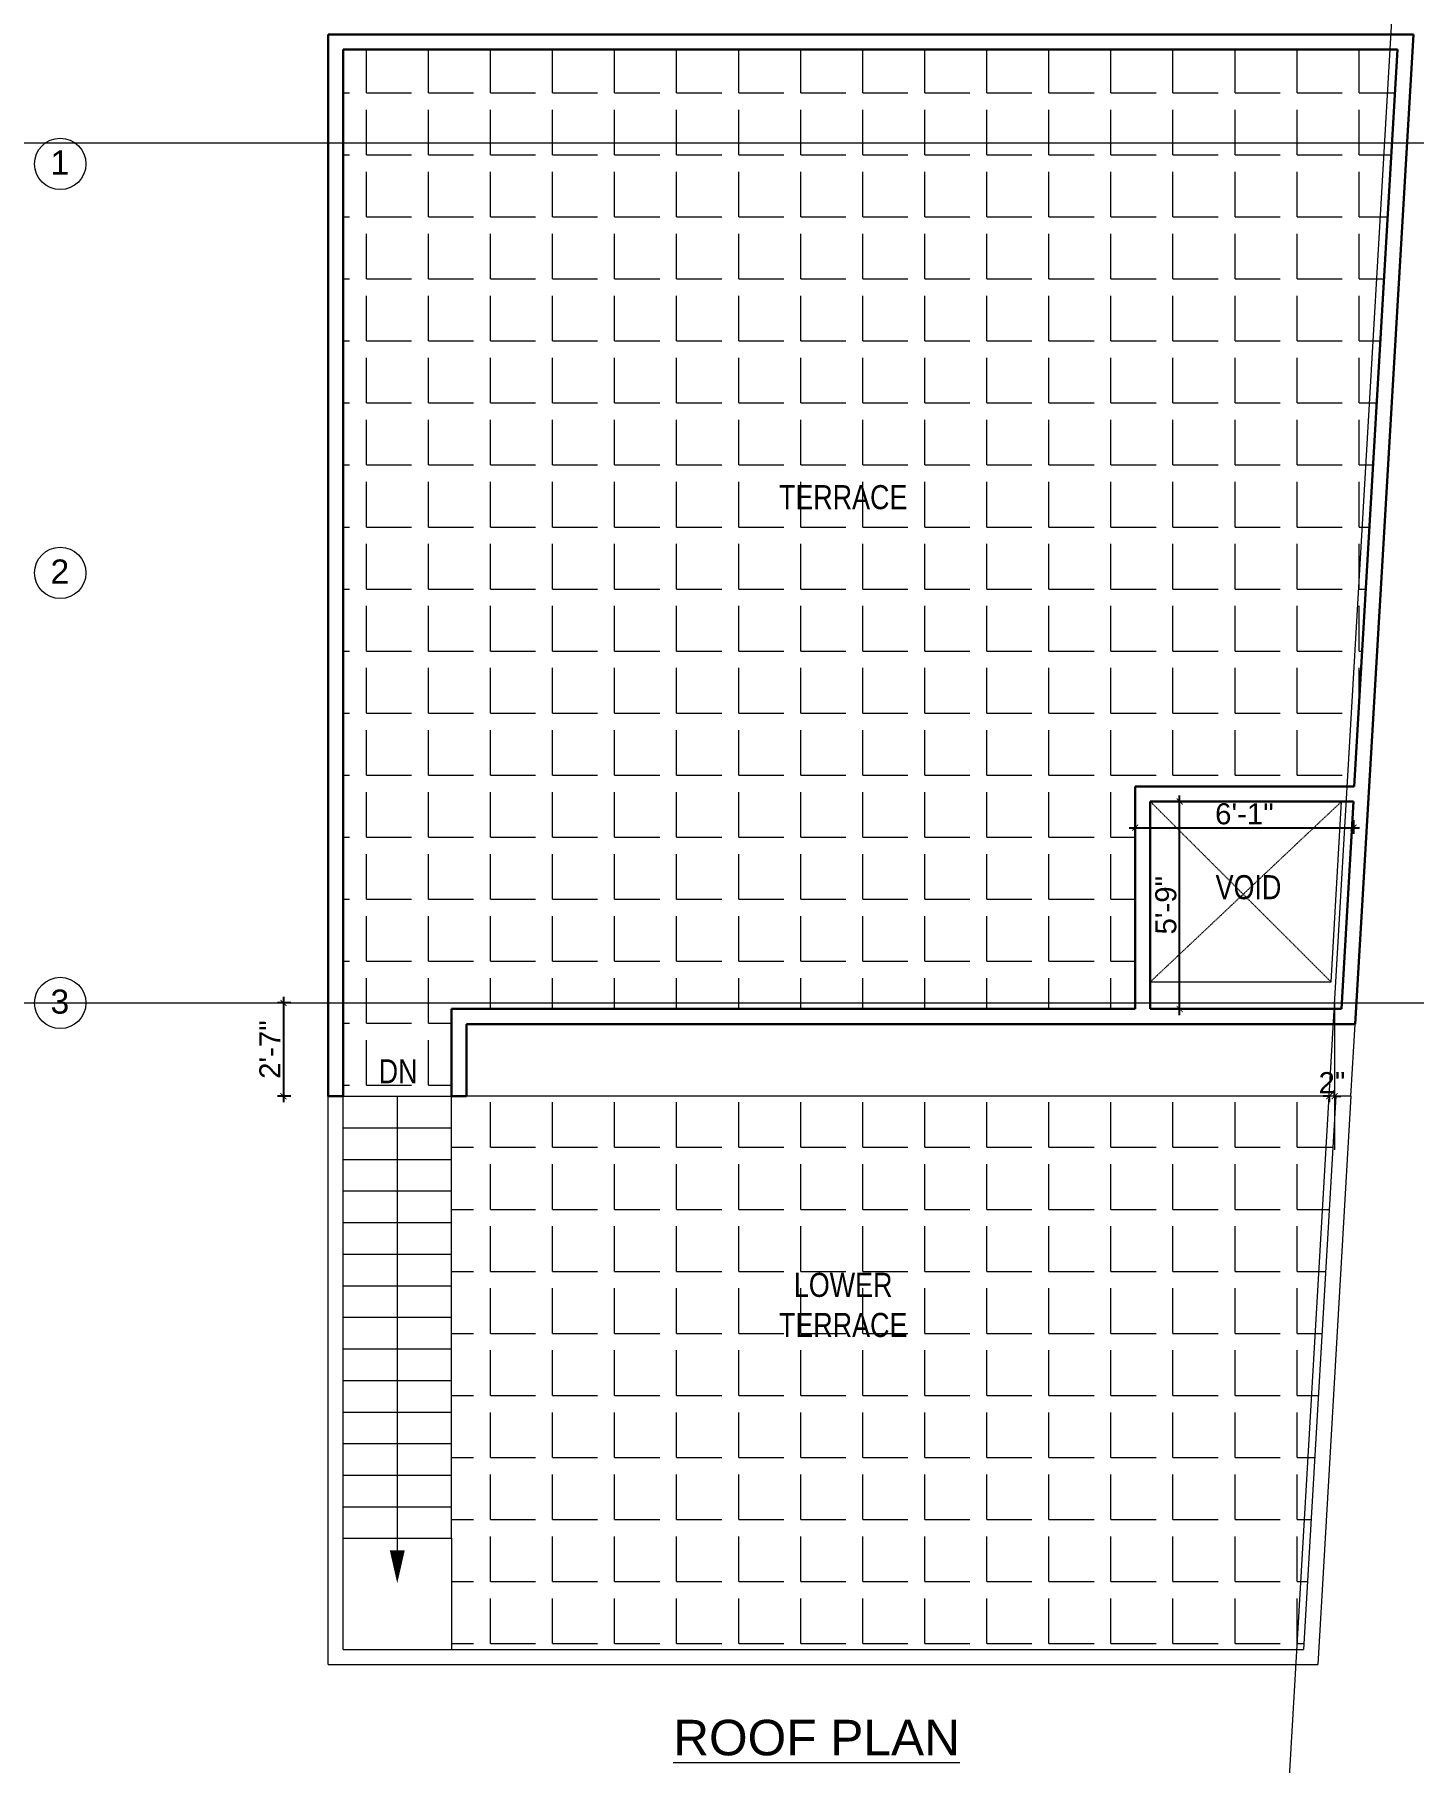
# Model space of a CAD drawing. Header units: inches. Extents: x 84707 to 107235, y 3922 to 10323.
# Drawn here: x 87581 to 88040, y 9617 to 10192 of the extents above; entities that cross this region are included whole.
import ezdxf

# ---------------------------------------------------------------- set-up
doc = ezdxf.new("R2010")
doc.units = ezdxf.units.IN
doc.header["$MEASUREMENT"] = 0
doc.linetypes.add('CENTER', pattern=[2, 1.25, -0.25, 0.25, -0.25])
doc.linetypes.add('HIDDEN', pattern=[0.375, 0.25, -0.125])
for name, color, linetype, lineweight in [('Annotations-Bold.w', 2, 'Continuous', 13), ('DIM-2', 4, 'Continuous', 20), ('HA', 254, 'Continuous', 9), ('HACTH', 253, 'Continuous', 5), ('text', 7, 'Continuous', 5), ('wall', 240, 'Continuous', 30), ('wall light', 6, 'Continuous', 18)]:
    doc.layers.add(name, color=color, linetype=linetype, lineweight=lineweight)
doc.styles.add('ARAIL', font='arial.ttf')
doc.styles.add('arial 1000', font='arial.ttf')
doc.styles.add('DIM', font='arial.ttf', dxfattribs={"width": 0.8})
doc.dimstyles.new('8 inch dim', dxfattribs={"dimtxt": 7, "dimasz": 2, "dimexe": 2, "dimexo": 1, "dimgap": 1, "dimtad": 1, "dimdec": 0, "dimzin": 3, "dimdsep": 46, "dimlunit": 4, "dimtxsty": 'ARAIL', "dimblk": 'ARCHTICK', "dimcen": 0.09, "dimdle": 2, "dimadec": 0, "dimazin": 0, "dimtfac": 1, "dimtdec": 0, "dimtix": 1, "dimtofl": 0, "dimtmove": 1, "dimatfit": 3, "dimldrblk": 'ARCHTICK', "dimfxlon": 1, "dimtolj": 1, "dimtzin": 0, "dimarcsym": 0})
pattern_1 = [(0, (-21249.798, 127.765), (0, 20.625), [15, -5.625]), (90, (-21249.798, 127.765), (-20.625, 1e-15), [15, -5.625])]

# ---------------------------------------------------------------- blocks, each defined once
blk = doc.blocks.new('_ArchTick')
at = {"color": 0, "linetype": 'ByBlock', "const_width": 0.15}
blk.add_lwpolyline([(-0.5, -0.5), (0.5, 0.5)], dxfattribs=at)
blk = doc.blocks.new('*D673')
at = {"layer": 'Defpoints', "color": 0, "transparency": 16777216}
for p in [(87683.73, 9869.52), (87663.9, 9838.52), (87683.73, 9838.52)]:
    blk.add_point(p, dxfattribs=at)
at = {"layer": 'DIM-2', "color": 0, "lineweight": -2, "transparency": 16777216}
for p, q in [((87663.9, 9871.52), (87663.9, 9836.52)), ((87666.4, 9869.52), (87661.9, 9869.52)), ((87666.4, 9838.52), (87661.9, 9838.52))]:
    blk.add_line(p, q, dxfattribs=at)
at = {"layer": 'DIM-2', "color": 0, "lineweight": -2, "transparency": 16777216, "xscale": 2, "yscale": 2, "zscale": 2}
for p, rotation in [((87663.9, 9869.52), 90), ((87663.9, 9838.52), 270)]:
    blk.add_blockref('_ArchTick', p, dxfattribs=dict(at, rotation=rotation))
at = {"layer": 'DIM-2', "color": 0, "transparency": 16777216, "insert": (87659.39, 9854.02), "char_height": 7, "attachment_point": 5, "rotation": 90, "style": 'ARAIL'}
blk.add_mtext('\\A1;2\'-7"', dxfattribs=at)
blk = doc.blocks.new('*D674')
at = {"layer": 'Defpoints', "color": 0, "transparency": 16777216}
for p in [(88011.53, 9838.62), (88011.53, 9838.52), (88013.33, 9838.52)]:
    blk.add_point(p, dxfattribs=at)
at = {"layer": 'DIM-2', "color": 0, "lineweight": -2, "transparency": 16777216}
for p, q in [((88011.53, 9838.52), (88009.53, 9838.52)), ((88011.53, 9838.52), (88011.53, 9836.52)), ((88013.33, 9838.52), (88013.33, 9840.52)), ((88013.33, 9838.52), (88015.33, 9838.52))]:
    blk.add_line(p, q, dxfattribs=at)
at = {"layer": 'DIM-2', "color": 0, "lineweight": -2, "transparency": 16777216, "xscale": 2, "yscale": 2, "zscale": 2}
blk.add_blockref('_ArchTick', (88011.53, 9838.52), dxfattribs=at)
at = {"layer": 'DIM-2', "color": 0, "lineweight": -2, "transparency": 16777216, "xscale": 2, "yscale": 2, "zscale": 2, "rotation": 180}
blk.add_blockref('_ArchTick', (88013.33, 9838.52), dxfattribs=at)
at = {"layer": 'DIM-2', "color": 0, "transparency": 16777216, "insert": (88012.43, 9843.03), "char_height": 7, "attachment_point": 5, "style": 'ARAIL'}
blk.add_mtext('\\A1;2"', dxfattribs=at)
blk = doc.blocks.new('*D699')
at = {"layer": 'Defpoints', "color": 0, "transparency": 16777216}
for p in [(87947.03, 9941.52), (88019.64, 9936.52), (88019.64, 9927.81)]:
    blk.add_point(p, dxfattribs=at)
at = {"layer": 'DIM-2', "color": 0, "lineweight": -2, "transparency": 16777216}
for p, q in [((87945.03, 9927.81), (88021.64, 9927.81)), ((87947.03, 9930.31), (87947.03, 9925.81)), ((88019.64, 9930.31), (88019.64, 9925.81))]:
    blk.add_line(p, q, dxfattribs=at)
at = {"layer": 'DIM-2', "color": 0, "lineweight": -2, "transparency": 16777216, "xscale": 2, "yscale": 2, "zscale": 2, "rotation": 180}
blk.add_blockref('_ArchTick', (87947.03, 9927.81), dxfattribs=at)
at = {"layer": 'DIM-2', "color": 0, "lineweight": -2, "transparency": 16777216, "xscale": 2, "yscale": 2, "zscale": 2}
blk.add_blockref('_ArchTick', (88019.64, 9927.81), dxfattribs=at)
at = {"layer": 'DIM-2', "color": 0, "transparency": 16777216, "insert": (87983.33, 9932.38), "char_height": 7, "attachment_point": 5, "style": 'ARAIL'}
blk.add_mtext('\\A1;6\'-1"', dxfattribs=at)
blk = doc.blocks.new('*D700')
at = {"layer": 'Defpoints', "color": 0, "transparency": 16777216}
for p in [(87952.03, 9936.52), (87961.81, 9936.52), (87952.03, 9867.52)]:
    blk.add_point(p, dxfattribs=at)
at = {"layer": 'DIM-2', "color": 0, "lineweight": -2, "transparency": 16777216}
for p, q in [((87959.31, 9936.52), (87963.81, 9936.52)), ((87961.81, 9865.52), (87961.81, 9938.52)), ((87959.31, 9867.52), (87963.81, 9867.52))]:
    blk.add_line(p, q, dxfattribs=at)
at = {"layer": 'DIM-2', "color": 0, "lineweight": -2, "transparency": 16777216, "xscale": 2, "yscale": 2, "zscale": 2}
for p, rotation in [((87961.81, 9936.52), 90), ((87961.81, 9867.52), 270)]:
    blk.add_blockref('_ArchTick', p, dxfattribs=dict(at, rotation=rotation))
at = {"layer": 'DIM-2', "color": 0, "transparency": 16777216, "insert": (87957.24, 9902.02), "char_height": 7, "attachment_point": 5, "rotation": 90, "style": 'ARAIL'}
blk.add_mtext('\\A1;5\'-9"', dxfattribs=at)

msp = doc.modelspace()

# ---------------------------------------------------------------- hatches: boundary and pattern name
at = {"layer": 'HA'}
h = msp.add_hatch(dxfattribs=at)
h.set_pattern_fill('ANGLE', color=256, scale=75)
h.set_pattern_definition(pattern_1)
h.paths.add_polyline_path([(87947.03, 9941.52), (88019.81, 9941.52), (88034.22, 10186.52), (87683.73, 10186.52), (87683.73, 9838.52), (87719.73, 9838.52), (87719.73, 9867.52), (87947.03, 9867.52)])
h.paths.add_polyline_path([(87693.58, 9838.43), (87710.49, 9838.43), (87710.49, 9854.92), (87693.58, 9854.92)], flags=9)
h.paths.add_polyline_path([(87826.73, 10029.36), (87873.45, 10029.36), (87873.45, 10045.84), (87826.73, 10045.84)], flags=24)
at = {"layer": 'HACTH'}
h = msp.add_hatch(dxfattribs=at)
h.set_pattern_fill('ANGLE', color=256, scale=75)
h.set_pattern_definition(pattern_1)
h.paths.add_polyline_path([(88013.75, 9838.52), (87724.73, 9838.52), (87719.73, 9838.52), (87719.73, 9691.52), (87719.73, 9654.52), (88003.02, 9654.52)])
h.paths.add_polyline_path([(87826.73, 9754.12), (87873.45, 9754.12), (87873.45, 9784.07), (87826.73, 9784.07)], flags=24)

# ---------------------------------------------------------------- linework, layer by layer
at = {"layer": 'DIM-2'}
msp.add_line((88013.33, 9869.52), (88013.33, 9820.72), dxfattribs=at)
for p, direction in [((88003.01, 9692.52), (0.0582225, 0.9983036)), ((84806.37, 10155.52), (1, 0)), ((87688.48, 9869.52), (1, 0))]:
    msp.add_xline(p, direction, dxfattribs=at)
for centre in [(87589.7, 10148.52), (87589.7, 10012.52), (87589.7, 9869.52)]:
    msp.add_circle(centre, 8.53, dxfattribs=at)
at = {"layer": 'HA', "linetype": 'HIDDEN'}
for p, q in [((87952.03, 9936.52), (88012.13, 9876.52)), ((87952.03, 9876.52), (88015.63, 9936.52))]:
    msp.add_line(p, q, dxfattribs=at)
at = {"layer": 'HA'}
msp.add_lwpolyline([(87701.73, 9838.52), (87701.73, 9687.57)], dxfattribs=at)
msp.add_lwpolyline([(87701.73, 9687.57, 5, 0, 0), (87701.73, 9676.57, 0, 0, 0)], format="xyseb", dxfattribs=at)
at = {"layer": 'wall'}
for p, q in [((87678.73, 9838.52), (87678.73, 10191.52)), ((87683.73, 9838.52), (87683.73, 10186.52)), ((87683.73, 10186.52), (88034.22, 10186.52)), ((88034.22, 10186.52), (88019.81, 9941.52)), ((88039.52, 10191.52), (88020.17, 9862.52)), ((87947.03, 9867.52), (87947.03, 9941.52)), ((88019.81, 9941.52), (87947.03, 9941.52)), ((87952.03, 9936.52), (88019.64, 9936.52)), ((87952.03, 9867.52), (87952.03, 9936.52)), ((88019.64, 9936.52), (88015.61, 9867.52)), ((87719.73, 9867.52), (87947.03, 9867.52)), ((87719.73, 9838.52), (87719.73, 9867.52)), ((88015.61, 9867.52), (87952.03, 9867.52)), ((87724.73, 9862.52), (88020.17, 9862.52)), ((87724.73, 9838.52), (87724.73, 9862.52)), ((87683.73, 9838.52), (87678.73, 9838.52)), ((87724.73, 9838.52), (87719.73, 9838.52))]:
    msp.add_line(p, q, dxfattribs=at)
msp.add_lwpolyline([(87678.73, 10191.52), (88039.52, 10191.52)], dxfattribs=at)
at = {"layer": 'wall light'}
for p, q in [((87678.73, 9649.52), (87678.73, 9838.52)), ((87683.73, 9654.52), (87683.73, 9838.52)), ((87683.73, 9838.52), (87719.73, 9838.52)), ((87719.73, 9691.52), (87719.73, 9838.52)), ((88018.76, 9838.52), (87724.73, 9838.52)), ((88013.75, 9838.52), (88003.02, 9654.52)), ((88018.76, 9838.52), (88007.74, 9649.52)), ((87683.73, 9828.02), (87719.73, 9828.02)), ((87683.73, 9817.52), (87719.73, 9817.52)), ((87683.73, 9807.02), (87719.73, 9807.02)), ((87683.73, 9796.52), (87719.73, 9796.52)), ((87683.73, 9786.02), (87719.73, 9786.02)), ((87683.73, 9775.52), (87719.73, 9775.52)), ((87683.73, 9765.02), (87719.73, 9765.02)), ((87683.73, 9754.52), (87719.73, 9754.52)), ((87683.73, 9744.02), (87719.73, 9744.02)), ((87683.73, 9733.52), (87719.73, 9733.52)), ((87683.73, 9723.02), (87719.73, 9723.02)), ((87683.73, 9712.52), (87719.73, 9712.52)), ((87683.73, 9702.02), (87719.73, 9702.02)), ((87683.73, 9691.52), (87719.73, 9691.52)), ((87719.73, 9691.52), (87719.73, 9654.52)), ((87683.73, 9654.52), (88003.02, 9654.52)), ((87678.73, 9649.52), (88007.74, 9649.52))]:
    msp.add_line(p, q, dxfattribs=at)
for points in [[(87952.03, 9876.52), (88012.13, 9876.52), (88015.63, 9936.52)], [(88018.76, 9838.52), (88020.17, 9862.52)]]:
    msp.add_lwpolyline(points, dxfattribs=at)

# ---------------------------------------------------------------- texts
at = {"ltscale": 7, "char_height": 8, "width": 121.9318, "style": 'DIM'}
for s, insert, attachment_point in [('TERRACE', (87849.95, 10033.59), 8), ('VOID', (87984.69, 9903.91), 8), ('DN', (87702.01, 9850.8), 2), ('LOWER \\PTERRACE', (87849.95, 9758.35), 8)]:
    msp.add_mtext(s, dxfattribs=dict(at, insert=insert, attachment_point=attachment_point))
at = {"layer": 'Annotations-Bold.w', "linetype": 'CENTER', "ltscale": 1.5, "char_height": 8, "attachment_point": 1, "style": 'ARAIL'}
for s, insert in [('1', (87586.46, 10152.98)), ('2', (87586.46, 10016.98)), ('3', (87586.46, 9873.98))]:
    msp.add_mtext_dynamic_manual_height_columns(s, width=6.5393, gutter_width=100, heights=[0], dxfattribs=dict(at, insert=insert))
at = {"layer": 'text', "insert": (87841.11, 9625.18), "char_height": 11.811, "width": 316.0319, "attachment_point": 5, "style": 'arial 1000'}
msp.add_mtext('{\\LROOF PLAN}', dxfattribs=at)

# ---------------------------------------------------------------- dimensions: what is measured, and where the dimension line sits
at = {"layer": 'DIM-2'}
for base, p1, p2, picture, middle in [((88019.64, 9927.81), (87947.03, 9941.52), (88019.64, 9936.52), '*D699', (87983.33, 9932.38)), ((88011.53, 9838.52), (88013.33, 9838.52), (88011.53, 9838.62), '*D674', (88012.43, 9843.03))]:
    dim = msp.add_linear_dim(base=base, p1=p1, p2=p2, dimstyle='8 inch dim', dxfattribs=at)
    dim.commit()
    dim.dimension.update_dxf_attribs({"geometry": picture, "text_midpoint": middle})
for base, p1, p2, picture, middle in [((87961.81, 9936.52), (87952.03, 9867.52), (87952.03, 9936.52), '*D700', (87957.24, 9902.02)), ((87663.9, 9838.52), (87683.73, 9869.52), (87683.73, 9838.52), '*D673', (87659.39, 9854.02))]:
    dim = msp.add_linear_dim(base=base, p1=p1, p2=p2, angle=90, dimstyle='8 inch dim', dxfattribs=at)
    dim.commit()
    dim.dimension.update_dxf_attribs({"geometry": picture, "text_midpoint": middle})

doc.saveas('drawing.dxf')
